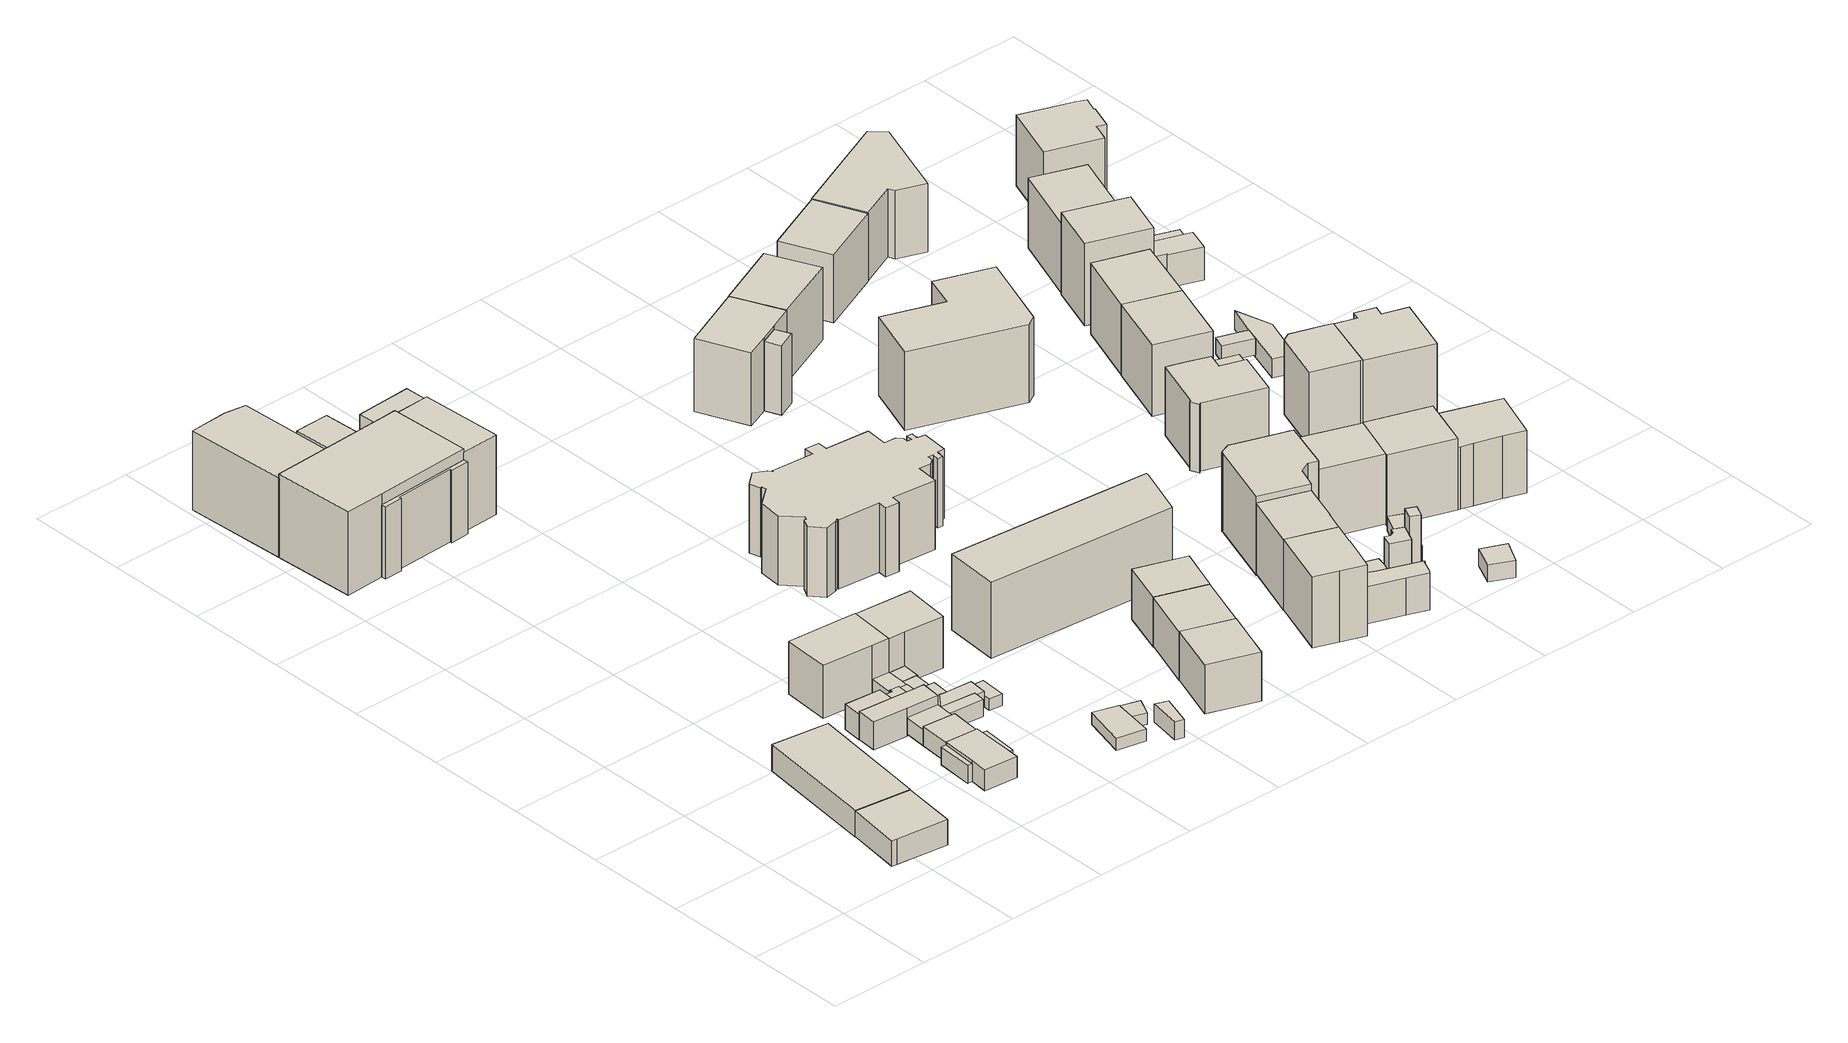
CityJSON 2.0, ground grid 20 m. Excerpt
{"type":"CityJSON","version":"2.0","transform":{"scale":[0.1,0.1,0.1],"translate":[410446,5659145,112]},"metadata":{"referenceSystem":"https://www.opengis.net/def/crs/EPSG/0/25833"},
"CityObjects":{
"building1":{"type":"Building","attributes":{"Dachtyp_tdc":"tdcPolyFlatRoof","Gemeindeschluessel":14612000,"Dachneigung":10.3,"QualitaetDacherkennung":85,"Geometrietyp2DReferenz":"3000","measuredHeight":6.07,"function":"31001_9998","roofType":"2100"},"geometry":[{"type":"Solid","lod":"1","boundaries":[[[[0,1,2,3,4]],[[5,6,7,8,9]],[[4,6,5,0]],[[3,7,6,4]],[[2,8,7,3]],[[1,9,8,2]],[[0,5,9,1]]]]}]},
"building2":{"type":"Building","attributes":{"Dachtyp_tdc":"tdcPolyFlatRoof","Gemeindeschluessel":14612000,"Dachneigung":11.25,"QualitaetDacherkennung":90,"Geometrietyp2DReferenz":"3000","measuredHeight":6.41,"function":"31001_9998","roofType":"2100"},"geometry":[{"type":"Solid","lod":"1","boundaries":[[[[10,11,12,13]],[[14,15,16,17]],[[13,15,14,10]],[[12,16,15,13]],[[11,17,16,12]],[[10,14,17,11]]]]}]},
"building3":{"type":"Building","attributes":{"Gemeindeschluessel":14612000,"Geometrietyp2DReferenz":"3000","function":"31001_9998","roofType":"9999"},"children":["building3-1","building3-2","building3-3"]},
"building3-1":{"type":"BuildingPart","attributes":{"Dachtyp_tdc":"tdcGableRoof","Dachneigung":10.4,"QualitaetDacherkennung":33,"Geometrietyp2DReferenz":"3000","measuredHeight":4.52,"roofType":"3100"},"parents":["building3"],"geometry":[{"type":"MultiSurface","lod":"1","boundaries":[[[18,19,20,21,22,23,24,23]],[[25,26,27,26,28,29,30,31]],[[25,18,23,26]],[[23,26,27,24]],[[22,28,26,23]],[[21,29,28,22]],[[20,30,29,21]],[[19,31,30,20]],[[18,25,31,19]]]}]},
"building3-2":{"type":"BuildingPart","attributes":{"Dachtyp_tdc":"tdcPolyFlatRoof","Dachneigung":10.91,"QualitaetDacherkennung":91,"Geometrietyp2DReferenz":"3000","measuredHeight":4.85,"roofType":"2100"},"parents":["building3"],"geometry":[{"type":"Solid","lod":"1","boundaries":[[[[32,33,34,35,36,37]],[[31,38,39,40,41,27]],[[37,38,31,32]],[[36,39,38,37]],[[35,40,39,36]],[[34,41,40,35]],[[33,27,41,34]],[[32,31,27,33]]]]}]},
"building3-3":{"type":"BuildingPart","attributes":{"Dachtyp_tdc":"tdcPolyFlatRoof","Dachneigung":11.11,"QualitaetDacherkennung":73,"Geometrietyp2DReferenz":"3000","measuredHeight":3.65,"roofType":"2100"},"parents":["building3"],"geometry":[{"type":"Solid","lod":"1","boundaries":[[[[42,43,44,45]],[[46,47,27,41]],[[45,47,46,42]],[[44,27,47,45]],[[43,41,27,44]],[[42,46,41,43]]]]}]},
"building4":{"type":"Building","attributes":{"Dachtyp_tdc":"tdcPolyFlatRoof","Gemeindeschluessel":14612000,"Dachneigung":27.56,"QualitaetDacherkennung":80,"Geometrietyp2DReferenz":"3000","measuredHeight":6.09,"function":"31001_9998","roofType":"2100"},"geometry":[{"type":"Solid","lod":"1","boundaries":[[[[48,49,50,51]],[[52,53,54,55]],[[51,53,52,48]],[[50,54,53,51]],[[49,55,54,50]],[[48,52,55,49]]]]}]},
"building5":{"type":"Building","attributes":{"Dachtyp_tdc":"tdcPolyFlatRoof","Gemeindeschluessel":14612000,"Dachneigung":14.97,"QualitaetDacherkennung":76,"Geometrietyp2DReferenz":"3000","measuredHeight":6.11,"function":"31001_9998","roofType":"2100"},"geometry":[{"type":"Solid","lod":"1","boundaries":[[[[56,57,58,59,60,61,62]],[[63,64,65,66,67,68,69]],[[62,64,63,56]],[[61,65,64,62]],[[60,66,65,61]],[[59,67,66,60]],[[58,68,67,59]],[[57,69,68,58]],[[56,63,69,57]]]]}]},
"building6":{"type":"Building","attributes":{"Dachtyp_tdc":"tdcPolyFlatRoof","Gemeindeschluessel":14612000,"Dachneigung":13.49,"QualitaetDacherkennung":89,"Geometrietyp2DReferenz":"3000","measuredHeight":3.03,"function":"31001_9998","roofType":"2100"},"geometry":[{"type":"Solid","lod":"1","boundaries":[[[[70,71,72,73]],[[74,75,76,77]],[[73,75,74,70]],[[72,76,75,73]],[[71,77,76,72]],[[70,74,77,71]]]]}]},
"building7":{"type":"Building","attributes":{"Dachtyp_tdc":"tdcPolyFlatRoof","Gemeindeschluessel":14612000,"Dachneigung":7.5,"QualitaetDacherkennung":78,"Geometrietyp2DReferenz":"3000","measuredHeight":3.76,"function":"31001_9998","roofType":"2100"},"geometry":[{"type":"Solid","lod":"1","boundaries":[[[[78,79,80,81,82,83]],[[30,28,84,85,86,87]],[[83,28,30,78]],[[82,84,28,83]],[[81,85,84,82]],[[80,86,85,81]],[[79,87,86,80]],[[78,30,87,79]]]]}]},
"building8":{"type":"Building","attributes":{"Dachtyp_tdc":"tdcPolyFlatRoof","Gemeindeschluessel":14612000,"Dachneigung":31.78,"QualitaetDacherkennung":52,"Geometrietyp2DReferenz":"3000","measuredHeight":4.9,"function":"31001_9998","roofType":"2100"},"geometry":[{"type":"Solid","lod":"1","boundaries":[[[[88,89,90,91,92,93,94]],[[95,96,97,98,99,100,101]],[[94,96,95,88]],[[93,97,96,94]],[[92,98,97,93]],[[91,99,98,92]],[[90,100,99,91]],[[89,101,100,90]],[[88,95,101,89]]]]}]},
"building9":{"type":"Building","attributes":{"Dachtyp_tdc":"tdcFreeFormRoof","Gemeindeschluessel":14612000,"Dachneigung":29.33,"QualitaetDacherkennung":76,"Geometrietyp2DReferenz":"3000","measuredHeight":11.94,"function":"31001_9998","roofType":"5000"},"geometry":[{"type":"Solid","lod":"1","boundaries":[[[[102,103,104,105,106]],[[107,108,109,110,111]],[[106,108,107,102]],[[105,109,108,106]],[[104,110,109,105]],[[103,111,110,104]],[[102,107,111,103]]]]}]},
"building10":{"type":"Building","attributes":{"Dachtyp_tdc":"tdcPolyFlatRoof","Gemeindeschluessel":14612000,"Dachneigung":7.87,"QualitaetDacherkennung":78,"Geometrietyp2DReferenz":"3000","measuredHeight":3.26,"function":"31001_9998","roofType":"2100"},"geometry":[{"type":"Solid","lod":"1","boundaries":[[[[112,113,114,115,116]],[[101,100,117,118,119]],[[116,100,101,112]],[[115,117,100,116]],[[114,118,117,115]],[[113,119,118,114]],[[112,101,119,113]]]]}]},
"building11":{"type":"Building","attributes":{"Dachtyp_tdc":"tdcPolyFlatRoof","Gemeindeschluessel":14612000,"Dachneigung":10.86,"QualitaetDacherkennung":47,"Geometrietyp2DReferenz":"3000","measuredHeight":3.65,"function":"31001_9998","roofType":"2100"},"geometry":[{"type":"Solid","lod":"1","boundaries":[[[[79,120,121,80]],[[122,123,124,125]],[[80,123,122,79]],[[121,124,123,80]],[[120,125,124,121]],[[79,122,125,120]]]]}]},
"building12":{"type":"Building","attributes":{"Dachtyp_tdc":"tdcPolyFlatRoof","Gemeindeschluessel":14612000,"Dachneigung":0,"QualitaetDacherkennung":71,"Geometrietyp2DReferenz":"3000","measuredHeight":2.91,"function":"31001_9998","roofType":"1000"},"geometry":[{"type":"Solid","lod":"1","boundaries":[[[[126,127,128,129,130,131]],[[100,99,132,133,134,117]],[[131,99,100,126]],[[130,132,99,131]],[[129,133,132,130]],[[128,134,133,129]],[[127,117,134,128]],[[126,100,117,127]]]]}]},
"building13":{"type":"Building","attributes":{"Dachtyp_tdc":"tdcPolyFlatRoof","Gemeindeschluessel":14612000,"Dachneigung":4.99,"QualitaetDacherkennung":59,"Geometrietyp2DReferenz":"3000","measuredHeight":3.31,"function":"31001_9998","roofType":"2100"},"geometry":[{"type":"Solid","lod":"1","boundaries":[[[[135,136,137,138,114,113,139,140]],[[141,142,143,119,118,144,145,146]],[[140,142,141,135]],[[139,143,142,140]],[[113,119,143,139]],[[114,118,119,113]],[[138,144,118,114]],[[137,145,144,138]],[[136,146,145,137]],[[135,141,146,136]]]]}]},
"building14":{"type":"Building","attributes":{"name":"26. Grundschule Am Markusplatz Dresden","Gemeindeschluessel":14612000,"Geometrietyp2DReferenz":"3000","function":"31001_3021","roofType":"9999"},"children":["building14-1","building14-2","building14-3","building14-4","building14-5","building14-6"]},
"building14-1":{"type":"BuildingPart","attributes":{"Dachtyp_tdc":"tdcGableRoof","Dachneigung":10.01,"QualitaetDacherkennung":84,"Geometrietyp2DReferenz":"3000","measuredHeight":5.5,"roofType":"3100"},"parents":["building14"],"geometry":[{"type":"Solid","lod":"1","boundaries":[[[[147,148,149,150]],[[151,152,153,154]],[[150,152,151,147]],[[149,153,152,150]],[[148,154,153,149]],[[147,151,154,148]]]]}]},
"building14-2":{"type":"BuildingPart","attributes":{"Dachtyp_tdc":"tdcPolyFlatRoof","Dachneigung":0,"QualitaetDacherkennung":14,"Geometrietyp2DReferenz":"3000","measuredHeight":14.53,"roofType":"1000"},"parents":["building14"],"geometry":[{"type":"Solid","lod":"1","boundaries":[[[[155,156,157,158,159,160,161,162]],[[163,164,165,166,167,168,169,170]],[[162,164,163,155]],[[161,165,164,162]],[[160,166,165,161]],[[159,167,166,160]],[[158,168,167,159]],[[157,169,168,158]],[[156,170,169,157]],[[155,163,170,156]]]]}]},
"building14-3":{"type":"BuildingPart","attributes":{"Dachtyp_tdc":"tdcHipAndGableRoof","Dachneigung":27.88,"QualitaetDacherkennung":64,"Geometrietyp2DReferenz":"3000","measuredHeight":17.52,"roofType":"5000"},"parents":["building14"],"geometry":[{"type":"Solid","lod":"1","boundaries":[[[[171,172,173,174]],[[175,176,164,177]],[[174,176,175,171]],[[173,164,176,174]],[[172,177,164,173]],[[171,175,177,172]]]]}]},
"building14-4":{"type":"BuildingPart","attributes":{"Dachtyp_tdc":"tdcFreeFormRoof","Dachneigung":28.02,"QualitaetDacherkennung":89,"Geometrietyp2DReferenz":"3000","measuredHeight":17.51,"roofType":"5000"},"parents":["building14"],"geometry":[{"type":"Solid","lod":"1","boundaries":[[[[178,179,180,181,182]],[[183,184,185,186,187]],[[182,184,183,178]],[[181,185,184,182]],[[180,186,185,181]],[[179,187,186,180]],[[178,183,187,179]]]]}]},
"building14-5":{"type":"BuildingPart","attributes":{"Dachtyp_tdc":"tdcHipAndGableRoof","Dachneigung":28.17,"QualitaetDacherkennung":78,"Geometrietyp2DReferenz":"3000","measuredHeight":18.82,"roofType":"5000"},"parents":["building14"],"geometry":[{"type":"Solid","lod":"1","boundaries":[[[[188,189,190,191,192,193,194]],[[163,195,183,187,196,177,164]],[[194,195,163,188]],[[193,183,195,194]],[[192,187,183,193]],[[191,196,187,192]],[[190,177,196,191]],[[189,164,177,190]],[[188,163,164,189]]]]}]},
"building14-6":{"type":"BuildingPart","attributes":{"Dachtyp_tdc":"tdcHipRoof","Dachneigung":27.96,"QualitaetDacherkennung":50,"Geometrietyp2DReferenz":"3000","measuredHeight":16.14,"roofType":"3200"},"parents":["building14"],"geometry":[{"type":"Solid","lod":"1","boundaries":[[[[197,198,199,200,201]],[[196,153,152,202,175]],[[201,153,196,197]],[[200,152,153,201]],[[199,202,152,200]],[[198,175,202,199]],[[197,196,175,198]]]]}]},
"building15":{"type":"Building","attributes":{"Dachtyp_tdc":"tdcPolyFlatRoof","Gemeindeschluessel":14612000,"Dachneigung":6.94,"QualitaetDacherkennung":75,"Geometrietyp2DReferenz":"3000","measuredHeight":3.27,"function":"31001_9998","roofType":"2100"},"geometry":[{"type":"Solid","lod":"1","boundaries":[[[[140,203,204,205,136,135]],[[142,141,146,206,207,208]],[[135,141,142,140]],[[136,146,141,135]],[[205,206,146,136]],[[204,207,206,205]],[[203,208,207,204]],[[140,142,208,203]]]]}]},
"building16":{"type":"Building","attributes":{"Dachtyp_tdc":"tdcPolyFlatRoof","Gemeindeschluessel":14612000,"Dachneigung":4.68,"QualitaetDacherkennung":90,"Geometrietyp2DReferenz":"3000","measuredHeight":2.89,"function":"31001_9998","roofType":"2100"},"geometry":[{"type":"Solid","lod":"1","boundaries":[[[[209,210,211,212,213]],[[118,117,134,214,144]],[[213,117,118,209]],[[212,134,117,213]],[[211,214,134,212]],[[210,144,214,211]],[[209,118,144,210]]]]}]},
"building17":{"type":"Building","attributes":{"Dachtyp_tdc":"tdcPolyFlatRoof","Gemeindeschluessel":14612000,"Dachneigung":6.84,"QualitaetDacherkennung":67,"Geometrietyp2DReferenz":"3000","measuredHeight":2.92,"function":"31001_9998","roofType":"2100"},"geometry":[{"type":"Solid","lod":"1","boundaries":[[[[212,211,215,216,217]],[[218,219,220,221,222]],[[217,219,218,212]],[[216,220,219,217]],[[215,221,220,216]],[[211,222,221,215]],[[212,218,222,211]]]]}]},
"building18":{"type":"Building","attributes":{"Dachtyp_tdc":"tdcPolyFlatRoof","Gemeindeschluessel":14612000,"Dachneigung":6.42,"QualitaetDacherkennung":69,"Geometrietyp2DReferenz":"3000","measuredHeight":2.51,"function":"31001_9998","roofType":"2100"},"geometry":[{"type":"Solid","lod":"1","boundaries":[[[[223,224,225,226,227]],[[228,207,206,229,230]],[[227,207,228,223]],[[226,206,207,227]],[[225,229,206,226]],[[224,230,229,225]],[[223,228,230,224]]]]}]},
"building19":{"type":"Building","attributes":{"Dachtyp_tdc":"tdcFreeFormRoof","Gemeindeschluessel":14612000,"Dachneigung":30.3,"QualitaetDacherkennung":79,"Geometrietyp2DReferenz":"3000","measuredHeight":11.8,"function":"31001_9998","roofType":"5000"},"geometry":[{"type":"Solid","lod":"1","boundaries":[[[[231,232,233,234,235]],[[236,237,238,239,240]],[[235,237,236,231]],[[234,238,237,235]],[[233,239,238,234]],[[232,240,239,233]],[[231,236,240,232]]]]}]},
"building20":{"type":"Building","attributes":{"Gemeindeschluessel":14612000,"Geometrietyp2DReferenz":"3000","function":"31001_9998","roofType":"9999"},"children":["building20-1","building20-2"]},
"building20-1":{"type":"BuildingPart","attributes":{"Dachtyp_tdc":"tdcPolyFlatRoof","Dachneigung":0,"QualitaetDacherkennung":74,"Geometrietyp2DReferenz":"3000","measuredHeight":2.46,"roofType":"1000"},"parents":["building20"],"geometry":[{"type":"Solid","lod":"1","boundaries":[[[[241,242,243,244,245]],[[246,247,248,249,250]],[[245,247,246,241]],[[244,248,247,245]],[[243,249,248,244]],[[242,250,249,243]],[[241,246,250,242]]]]}]},
"building20-2":{"type":"BuildingPart","attributes":{"Dachtyp_tdc":"tdcPolyFlatRoof","Dachneigung":0,"QualitaetDacherkennung":52,"Geometrietyp2DReferenz":"3000","measuredHeight":2.31,"roofType":"1000"},"parents":["building20"],"geometry":[{"type":"Solid","lod":"1","boundaries":[[[[251,252,253,254]],[[255,256,250,249]],[[254,256,255,251]],[[253,250,256,254]],[[252,249,250,253]],[[251,255,249,252]]]]}]},
"building21":{"type":"Building","attributes":{"Dachtyp_tdc":"tdcPolyFlatRoof","Gemeindeschluessel":14612000,"Dachneigung":4.7,"QualitaetDacherkennung":46,"Geometrietyp2DReferenz":"3000","measuredHeight":3.74,"function":"31001_9998","roofType":"2100"},"geometry":[{"type":"Solid","lod":"1","boundaries":[[[[257,258,259,260]],[[261,262,263,264]],[[260,262,261,257]],[[259,263,262,260]],[[258,264,263,259]],[[257,261,264,258]]]]}]},
"building22":{"type":"Building","attributes":{"Dachtyp_tdc":"tdcFreeFormRoof","Gemeindeschluessel":14612000,"Dachneigung":26.61,"QualitaetDacherkennung":79,"Geometrietyp2DReferenz":"3000","measuredHeight":11.11,"function":"31001_9998","roofType":"5000"},"geometry":[{"type":"Solid","lod":"1","boundaries":[[[[265,266,267,268,269]],[[270,271,272,273,274]],[[269,271,270,265]],[[268,272,271,269]],[[267,273,272,268]],[[266,274,273,267]],[[265,270,274,266]]]]}]},
"building23":{"type":"Building","attributes":{"name":"St. Markus","Dachtyp_tdc":"tdcFreeFormRoof","Gemeindeschluessel":14612000,"Dachneigung":28.84,"QualitaetDacherkennung":25,"Geometrietyp2DReferenz":"3000","measuredHeight":17.05,"function":"31001_3041","roofType":"5000"},"geometry":[{"type":"Solid","lod":"1","boundaries":[[[[275,276,277,278,279,280,281,282,283,284,285,286,287,288,289,290,291,292,293,294,295,296,297,298,299,300,301,302,303,304,305,306,307,308,309,310,311,312,313,314,315,316,317,318,319,320,321,322,323,324]],[[325,326,327,328,329,330,331,332,333,334,335,336,337,338,339,340,341,342,343,344,345,346,347,348,349,350,351,352,353,354,355,356,357,358,359,360,361,362,363,364,365,366,367,368,369,370,371,372,373,374]],[[324,326,325,275]],[[323,327,326,324]],[[322,328,327,323]],[[321,329,328,322]],[[320,330,329,321]],[[319,331,330,320]],[[318,332,331,319]],[[317,333,332,318]],[[316,334,333,317]],[[315,335,334,316]],[[314,336,335,315]],[[313,337,336,314]],[[312,338,337,313]],[[311,339,338,312]],[[310,340,339,311]],[[309,341,340,310]],[[308,342,341,309]],[[307,343,342,308]],[[306,344,343,307]],[[305,345,344,306]],[[304,346,345,305]],[[303,347,346,304]],[[302,348,347,303]],[[301,349,348,302]],[[300,350,349,301]],[[299,351,350,300]],[[298,352,351,299]],[[297,353,352,298]],[[296,354,353,297]],[[295,355,354,296]],[[294,356,355,295]],[[293,357,356,294]],[[292,358,357,293]],[[291,359,358,292]],[[290,360,359,291]],[[289,361,360,290]],[[288,362,361,289]],[[287,363,362,288]],[[286,364,363,287]],[[285,365,364,286]],[[284,366,365,285]],[[283,367,366,284]],[[282,368,367,283]],[[281,369,368,282]],[[280,370,369,281]],[[279,371,370,280]],[[278,372,371,279]],[[277,373,372,278]],[[276,374,373,277]],[[275,325,374,276]]]]}]},
"building24":{"type":"Building","attributes":{"Dachtyp_tdc":"tdcGableRoof","Gemeindeschluessel":14612000,"Dachneigung":28.16,"QualitaetDacherkennung":79,"Geometrietyp2DReferenz":"3000","measuredHeight":11.23,"function":"31001_9998","roofType":"3100"},"geometry":[{"type":"Solid","lod":"1","boundaries":[[[[375,376,377,378]],[[379,380,381,382]],[[378,380,379,375]],[[377,381,380,378]],[[376,382,381,377]],[[375,379,382,376]]]]}]},
"building25":{"type":"Building","attributes":{"Dachtyp_tdc":"tdcPolyFlatRoof","Gemeindeschluessel":14612000,"Dachneigung":5.6,"QualitaetDacherkennung":61,"Geometrietyp2DReferenz":"3000","measuredHeight":15.73,"function":"31001_9998","roofType":"2100"},"geometry":[{"type":"Solid","lod":"1","boundaries":[[[[383,384,385,386,387,388,389]],[[390,391,392,393,394,395,396]],[[389,391,390,383]],[[388,392,391,389]],[[387,393,392,388]],[[386,394,393,387]],[[385,395,394,386]],[[384,396,395,385]],[[383,390,396,384]]]]}]},
"building26":{"type":"Building","attributes":{"Dachtyp_tdc":"tdcGableRoof","Gemeindeschluessel":14612000,"Dachneigung":22.9,"QualitaetDacherkennung":70,"Geometrietyp2DReferenz":"3000","measuredHeight":11.31,"function":"31001_9998","roofType":"3100"},"geometry":[{"type":"Solid","lod":"1","boundaries":[[[[397,398,399,400]],[[401,402,403,404]],[[400,402,401,397]],[[399,403,402,400]],[[398,404,403,399]],[[397,401,404,398]]]]}]},
"building27":{"type":"Building","attributes":{"Gemeindeschluessel":14612000,"Geometrietyp2DReferenz":"3000","function":"31001_9998","roofType":"9999"},"children":["building27-1","building27-2"]},
"building27-1":{"type":"BuildingPart","attributes":{"Dachtyp_tdc":"tdcPolyFlatRoof","Dachneigung":3.54,"QualitaetDacherkennung":59,"Geometrietyp2DReferenz":"3000","measuredHeight":7.57,"roofType":"2100"},"parents":["building27"],"geometry":[{"type":"Solid","lod":"1","boundaries":[[[[405,406,407,408,409,410,411,412,413,414,415,416,417]],[[418,419,420,421,422,423,424,425,426,427,428,429,430]],[[417,419,418,405]],[[416,420,419,417]],[[415,421,420,416]],[[414,422,421,415]],[[413,423,422,414]],[[412,424,423,413]],[[411,425,424,412]],[[410,426,425,411]],[[409,427,426,410]],[[408,428,427,409]],[[407,429,428,408]],[[406,430,429,407]],[[405,418,430,406]]]]}]},
"building27-2":{"type":"BuildingPart","attributes":{"Dachtyp_tdc":"tdcGableRoof","Dachneigung":30.33,"QualitaetDacherkennung":74,"Geometrietyp2DReferenz":"3000","measuredHeight":15.72,"roofType":"3100"},"parents":["building27"],"geometry":[{"type":"Solid","lod":"1","boundaries":[[[[431,432,433,434,435,436,437,438,439]],[[418,430,440,441,442,443,444,445,446]],[[439,430,418,431]],[[438,440,430,439]],[[437,441,440,438]],[[436,442,441,437]],[[435,443,442,436]],[[434,444,443,435]],[[433,445,444,434]],[[432,446,445,433]],[[431,418,446,432]]]]}]},
"building28":{"type":"Building","attributes":{"Dachtyp_tdc":"tdcFreeFormRoof","Gemeindeschluessel":14612000,"Dachneigung":30.88,"QualitaetDacherkennung":69,"Geometrietyp2DReferenz":"3000","measuredHeight":15.7,"function":"31001_9998","roofType":"5000"},"geometry":[{"type":"Solid","lod":"1","boundaries":[[[[447,448,449,450,451,452]],[[453,454,455,456,457,458]],[[452,454,453,447]],[[451,455,454,452]],[[450,456,455,451]],[[449,457,456,450]],[[448,458,457,449]],[[447,453,458,448]]]]}]},
"building29":{"type":"Building","attributes":{"Gemeindeschluessel":14612000,"Geometrietyp2DReferenz":"3000","function":"31001_9998","roofType":"9999"},"children":["building29-1","building29-2"]},
"building29-1":{"type":"BuildingPart","attributes":{"Dachtyp_tdc":"tdcFreeFormRoof","Dachneigung":31.99,"QualitaetDacherkennung":10,"Geometrietyp2DReferenz":"3000","measuredHeight":14.42,"roofType":"5000"},"parents":["building29"],"geometry":[{"type":"Solid","lod":"1","boundaries":[[[[459,460,461,462]],[[463,464,465,466]],[[462,464,463,459]],[[461,465,464,462]],[[460,466,465,461]],[[459,463,466,460]]]]}]},
"building29-2":{"type":"BuildingPart","attributes":{"Dachtyp_tdc":"tdcHipAndGableRoof","Dachneigung":36.25,"QualitaetDacherkennung":60,"Geometrietyp2DReferenz":"3000","measuredHeight":16.57,"roofType":"5000"},"parents":["building29"],"geometry":[{"type":"Solid","lod":"1","boundaries":[[[[467,468,469,470,471,472,473]],[[474,463,466,475,476,477,478]],[[473,463,474,467]],[[472,466,463,473]],[[471,475,466,472]],[[470,476,475,471]],[[469,477,476,470]],[[468,478,477,469]],[[467,474,478,468]]]]}]},
"building30":{"type":"Building","attributes":{"Gemeindeschluessel":14612000,"Dachneigung":45.94,"Dachorientierung":18.55,"MittlereTraufHoehe":114.25,"QualitaetDacherkennung":15,"ObjektHoehe":3.55,"BodenHoehe":112.88,"Geometrietyp2DReferenz":"3000","AbsoluteHoehe":116.43,"Dachflaeche":39.95,"measuredHeight":3.55,"function":"31001_9998","roofType":"3100","storeysAboveGround":1},"geometry":[{"type":"Solid","lod":"1","boundaries":[[[[479,480,481,482,483,484,485]],[[486,487,488,489,490,491,492]],[[485,487,486,479]],[[484,488,487,485]],[[483,489,488,484]],[[482,490,489,483]],[[481,491,490,482]],[[480,492,491,481]],[[479,486,492,480]]]]}]},
"building31":{"type":"Building","attributes":{"Dachtyp_tdc":"tdcFreeFormRoof","Gemeindeschluessel":14612000,"Dachneigung":23.38,"QualitaetDacherkennung":27,"Geometrietyp2DReferenz":"3000","measuredHeight":17.18,"function":"31001_9998","roofType":"5000"},"geometry":[{"type":"Solid","lod":"1","boundaries":[[[[493,494,495,496,497,498,499,500,501,502,503,504]],[[505,506,507,508,509,510,511,512,513,514,515,516]],[[504,506,505,493]],[[503,507,506,504]],[[502,508,507,503]],[[501,509,508,502]],[[500,510,509,501]],[[499,511,510,500]],[[498,512,511,499]],[[497,513,512,498]],[[496,514,513,497]],[[495,515,514,496]],[[494,516,515,495]],[[493,505,516,494]]]]}]},
"building32":{"type":"Building","attributes":{"Gemeindeschluessel":14612000,"Dachneigung":90,"Dachorientierung":0,"MittlereTraufHoehe":120.39,"QualitaetDacherkennung":78,"ObjektHoehe":7.41,"BodenHoehe":112.99,"Geometrietyp2DReferenz":"3000","AbsoluteHoehe":120.39,"Dachflaeche":13.96,"measuredHeight":7.41,"function":"31001_9998","roofType":"1000","storeysAboveGround":2},"geometry":[{"type":"Solid","lod":"1","boundaries":[[[[517,518,519,520,521,522,523,524]],[[525,526,527,528,529,530,531,532]],[[524,526,525,517]],[[523,527,526,524]],[[522,528,527,523]],[[521,529,528,522]],[[520,530,529,521]],[[519,531,530,520]],[[518,532,531,519]],[[517,525,532,518]]]]}]},
"building33":{"type":"Building","attributes":{"Dachtyp_tdc":"tdcHipAndGableRoof","Gemeindeschluessel":14612000,"Dachneigung":35.13,"QualitaetDacherkennung":71,"Geometrietyp2DReferenz":"3000","measuredHeight":16.48,"function":"31001_9998","roofType":"5000"},"geometry":[{"type":"Solid","lod":"1","boundaries":[[[[533,534,535,536]],[[537,538,539,540]],[[536,538,537,533]],[[535,539,538,536]],[[534,540,539,535]],[[533,537,540,534]]]]}]},
"building34":{"type":"Building","attributes":{"Gemeindeschluessel":14612000,"Dachneigung":90,"Dachorientierung":0,"MittlereTraufHoehe":124.08,"QualitaetDacherkennung":19,"ObjektHoehe":10.32,"BodenHoehe":113.76,"Geometrietyp2DReferenz":"3000","AbsoluteHoehe":124.08,"Dachflaeche":5.39,"measuredHeight":10.32,"function":"31001_9998","roofType":"1000","storeysAboveGround":3},"geometry":[{"type":"Solid","lod":"1","boundaries":[[[[541,542,543,544]],[[545,546,547,548]],[[544,546,545,541]],[[543,547,546,544]],[[542,548,547,543]],[[541,545,548,542]]]]}]},
"building35":{"type":"Building","attributes":{"Gemeindeschluessel":14612000,"Dachneigung":79.33,"Dachorientierung":0,"MittlereTraufHoehe":116.02,"QualitaetDacherkennung":100,"ObjektHoehe":3.18,"BodenHoehe":113.12,"Geometrietyp2DReferenz":"3000","AbsoluteHoehe":116.3,"Dachflaeche":33.42,"measuredHeight":3.18,"function":"31001_9998","roofType":"2100","storeysAboveGround":1},"geometry":[{"type":"Solid","lod":"1","boundaries":[[[[549,550,551,552,553,554]],[[555,556,557,558,559,560]],[[554,556,555,549]],[[553,557,556,554]],[[552,558,557,553]],[[551,559,558,552]],[[550,560,559,551]],[[549,555,560,550]]]]}]},
"building36":{"type":"Building","attributes":{"Dachtyp_tdc":"tdcFreeFormRoof","Gemeindeschluessel":14612000,"Dachneigung":36.48,"QualitaetDacherkennung":54,"Geometrietyp2DReferenz":"3000","measuredHeight":17.86,"function":"31001_9998","roofType":"5000"},"geometry":[{"type":"Solid","lod":"1","boundaries":[[[[561,562,563,564,565,566,567]],[[568,569,570,571,572,573,574]],[[567,569,568,561]],[[566,570,569,567]],[[565,571,570,566]],[[564,572,571,565]],[[563,573,572,564]],[[562,574,573,563]],[[561,568,574,562]]]]}]},
"building37":{"type":"Building","attributes":{"Dachtyp_tdc":"tdcPolyFlatRoof","Gemeindeschluessel":14612000,"Dachneigung":4.62,"QualitaetDacherkennung":70,"Geometrietyp2DReferenz":"3000","measuredHeight":3.54,"function":"31001_9998","roofType":"2100"},"geometry":[{"type":"Solid","lod":"1","boundaries":[[[[575,576,577,578]],[[579,580,581,582]],[[578,580,579,575]],[[577,581,580,578]],[[576,582,581,577]],[[575,579,582,576]]]]}]},
"building38":{"type":"Building","attributes":{"Dachtyp_tdc":"tdcGableRoof","Gemeindeschluessel":14612000,"Dachneigung":29.14,"QualitaetDacherkennung":71,"Geometrietyp2DReferenz":"3000","measuredHeight":15.66,"function":"31001_9998","roofType":"3100"},"geometry":[{"type":"Solid","lod":"1","boundaries":[[[[583,584,585,586]],[[510,587,588,511]],[[586,587,510,583]],[[585,588,587,586]],[[584,511,588,585]],[[583,510,511,584]]]]}]},
"building39":{"type":"Building","attributes":{"Dachtyp_tdc":"tdcFreeFormRoof","Gemeindeschluessel":14612000,"Dachneigung":28.6,"QualitaetDacherkennung":50,"Geometrietyp2DReferenz":"3000","measuredHeight":15.02,"function":"31001_9998","roofType":"5000"},"geometry":[{"type":"Solid","lod":"1","boundaries":[[[[589,590,591,592,593,594,595,596,597,598,599]],[[600,601,602,603,604,605,606,607,608,609,610]],[[599,601,600,589]],[[598,602,601,599]],[[597,603,602,598]],[[596,604,603,597]],[[595,605,604,596]],[[594,606,605,595]],[[593,607,606,594]],[[592,608,607,593]],[[591,609,608,592]],[[590,610,609,591]],[[589,600,610,590]]]]}]},
"building40":{"type":"Building","attributes":{"Dachtyp_tdc":"tdcGableRoof","Gemeindeschluessel":14612000,"Dachneigung":29.22,"QualitaetDacherkennung":64,"Geometrietyp2DReferenz":"3000","measuredHeight":15.85,"function":"31001_9998","roofType":"3100"},"geometry":[{"type":"Solid","lod":"1","boundaries":[[[[611,612,613,614,615,616,617]],[[618,619,620,621,622,623,624]],[[617,619,618,611]],[[616,620,619,617]],[[615,621,620,616]],[[614,622,621,615]],[[613,623,622,614]],[[612,624,623,613]],[[611,618,624,612]]]]}]},
"building41":{"type":"Building","attributes":{"Dachtyp_tdc":"tdcPolyFlatRoof","Gemeindeschluessel":14612000,"Dachneigung":0,"QualitaetDacherkennung":48,"Geometrietyp2DReferenz":"3000","measuredHeight":13.57,"function":"31001_9998","roofType":"1000"},"geometry":[{"type":"Solid","lod":"1","boundaries":[[[[625,626,627,628]],[[629,630,631,632]],[[628,630,629,625]],[[627,631,630,628]],[[626,632,631,627]],[[625,629,632,626]]]]}]},
"building42":{"type":"Building","attributes":{"Dachtyp_tdc":"tdcFreeFormRoof","Gemeindeschluessel":14612000,"Dachneigung":40.44,"QualitaetDacherkennung":16,"Geometrietyp2DReferenz":"3000","measuredHeight":3.77,"function":"31001_9998","roofType":"5000"},"geometry":[{"type":"Solid","lod":"1","boundaries":[[[[633,634,635,636]],[[637,638,639,640]],[[636,638,637,633]],[[635,639,638,636]],[[634,640,639,635]],[[633,637,640,634]]]]}]},
"building43":{"type":"Building","attributes":{"Dachtyp_tdc":"tdcGableRoof","Gemeindeschluessel":14612000,"Dachneigung":17.72,"QualitaetDacherkennung":43,"Geometrietyp2DReferenz":"3000","measuredHeight":13.11,"function":"31001_9998","roofType":"3100"},"geometry":[{"type":"Solid","lod":"1","boundaries":[[[[641,642,643,644]],[[600,645,602,601]],[[644,645,600,641]],[[643,602,645,644]],[[642,601,602,643]],[[641,600,601,642]]]]}]},
"building44":{"type":"Building","attributes":{"Dachtyp_tdc":"tdcPolyFlatRoof","Gemeindeschluessel":14612000,"Dachneigung":0,"QualitaetDacherkennung":39,"Geometrietyp2DReferenz":"3000","measuredHeight":2.86,"function":"31001_9998","roofType":"1000"},"geometry":[{"type":"Solid","lod":"1","boundaries":[[[[646,647,648,649,650]],[[600,651,652,653,645]],[[650,651,600,646]],[[649,652,651,650]],[[648,653,652,649]],[[647,645,653,648]],[[646,600,645,647]]]]}]},
"building45":{"type":"Building","attributes":{"Dachtyp_tdc":"tdcHipAndGableRoof","Gemeindeschluessel":14612000,"Dachneigung":27.29,"QualitaetDacherkennung":67,"Geometrietyp2DReferenz":"3000","measuredHeight":15.83,"function":"31001_9998","roofType":"5000"},"geometry":[{"type":"Solid","lod":"1","boundaries":[[[[654,655,656,657]],[[658,659,660,661]],[[657,659,658,654]],[[656,660,659,657]],[[655,661,660,656]],[[654,658,661,655]]]]}]},
"building46":{"type":"Building","attributes":{"Dachtyp_tdc":"tdcGableRoof","Gemeindeschluessel":14612000,"Dachneigung":27.02,"QualitaetDacherkennung":74,"Geometrietyp2DReferenz":"3000","measuredHeight":13.96,"function":"31001_9998","roofType":"3100"},"geometry":[{"type":"Solid","lod":"1","boundaries":[[[[662,663,664,665,666,667,668,669,670,671,672]],[[673,674,623,675,621,676,677,678,679,680,681]],[[672,674,673,662]],[[671,623,674,672]],[[670,675,623,671]],[[669,621,675,670]],[[668,676,621,669]],[[667,677,676,668]],[[666,678,677,667]],[[665,679,678,666]],[[664,680,679,665]],[[663,681,680,664]],[[662,673,681,663]]]]}]},
"building47":{"type":"Building","attributes":{"Dachtyp_tdc":"tdcFreeFormRoof","Gemeindeschluessel":14612000,"Dachneigung":21.3,"QualitaetDacherkennung":39,"Geometrietyp2DReferenz":"3000","measuredHeight":16.43,"function":"31001_9998","roofType":"5000"},"geometry":[{"type":"Solid","lod":"1","boundaries":[[[[682,683,684,685,686,687,688]],[[689,690,691,692,693,694,695]],[[688,690,689,682]],[[687,691,690,688]],[[686,692,691,687]],[[685,693,692,686]],[[684,694,693,685]],[[683,695,694,684]],[[682,689,695,683]]]]}]},
"building48":{"type":"Building","attributes":{"Dachtyp_tdc":"tdcHipAndGableRoof","Gemeindeschluessel":14612000,"Dachneigung":27.29,"QualitaetDacherkennung":69,"Geometrietyp2DReferenz":"3000","measuredHeight":15.67,"function":"31001_9998","roofType":"5000"},"geometry":[{"type":"Solid","lod":"1","boundaries":[[[[655,654,696,697]],[[698,699,700,701]],[[697,699,698,655]],[[696,700,699,697]],[[654,701,700,696]],[[655,698,701,654]]]]}]},
"building49":{"type":"Building","attributes":{"Dachtyp_tdc":"tdcPolyFlatRoof","Gemeindeschluessel":14612000,"Dachneigung":0,"QualitaetDacherkennung":43,"Geometrietyp2DReferenz":"3000","measuredHeight":13.7,"function":"31001_9998","roofType":"1000"},"geometry":[{"type":"Solid","lod":"1","boundaries":[[[[702,703,704,705,706,707,708]],[[709,710,711,712,713,714,715]],[[708,710,709,702]],[[707,711,710,708]],[[706,712,711,707]],[[705,713,712,706]],[[704,714,713,705]],[[703,715,714,704]],[[702,709,715,703]]]]}]},
"building50":{"type":"Building","attributes":{"Dachtyp_tdc":"tdcFreeFormRoof","Gemeindeschluessel":14612000,"Dachneigung":14.49,"QualitaetDacherkennung":12,"Geometrietyp2DReferenz":"3000","measuredHeight":3,"function":"31001_9998","roofType":"5000"},"geometry":[{"type":"Solid","lod":"1","boundaries":[[[[716,717,718,719]],[[692,720,721,693]],[[719,720,692,716]],[[718,721,720,719]],[[717,693,721,718]],[[716,692,693,717]]]]}]},
"building51":{"type":"Building","attributes":{"Dachtyp_tdc":"tdcPolyFlatRoof","Gemeindeschluessel":14612000,"Dachneigung":11.99,"QualitaetDacherkennung":65,"Geometrietyp2DReferenz":"3000","measuredHeight":3.56,"function":"31001_9998","roofType":"2100"},"geometry":[{"type":"Solid","lod":"1","boundaries":[[[[722,723,724,725]],[[726,727,728,729]],[[725,727,726,722]],[[724,728,727,725]],[[723,729,728,724]],[[722,726,729,723]]]]}]},
"building52":{"type":"Building","attributes":{"Dachtyp_tdc":"tdcFreeFormRoof","Gemeindeschluessel":14612000,"Dachneigung":25.27,"QualitaetDacherkennung":64,"Geometrietyp2DReferenz":"3000","measuredHeight":16.64,"function":"31001_9998","roofType":"5000"},"geometry":[{"type":"Solid","lod":"1","boundaries":[[[[730,731,732,733,734,735,736,737]],[[693,738,739,740,741,742,743,694]],[[737,738,693,730]],[[736,739,738,737]],[[735,740,739,736]],[[734,741,740,735]],[[733,742,741,734]],[[732,743,742,733]],[[731,694,743,732]],[[730,693,694,731]]]]}]},
"building53":{"type":"Building","attributes":{"Dachtyp_tdc":"tdcPolyFlatRoof","Gemeindeschluessel":14612000,"Dachneigung":20.11,"QualitaetDacherkennung":50,"Geometrietyp2DReferenz":"3000","measuredHeight":4.62,"function":"31001_9998","roofType":"2100"},"geometry":[{"type":"Solid","lod":"1","boundaries":[[[[744,745,746,747,724,723]],[[748,749,750,751,752,753]],[[723,749,748,744]],[[724,750,749,723]],[[747,751,750,724]],[[746,752,751,747]],[[745,753,752,746]],[[744,748,753,745]]]]}]},
"building54":{"type":"Building","attributes":{"Gemeindeschluessel":14612000,"Geometrietyp2DReferenz":"3000","function":"31001_9998","roofType":"9999"},"children":["building54-1","building54-2"]},
"building54-1":{"type":"BuildingPart","attributes":{"Dachtyp_tdc":"tdcGableRoof","Dachneigung":63.28,"QualitaetDacherkennung":5,"Geometrietyp2DReferenz":"3000","measuredHeight":9.15,"roofType":"3100"},"parents":["building54"],"geometry":[{"type":"Solid","lod":"1","boundaries":[[[[754,755,756,757,758,759,760,761,762]],[[763,764,765,766,767,768,769,770,771]],[[762,764,763,754]],[[761,765,764,762]],[[760,766,765,761]],[[759,767,766,760]],[[758,768,767,759]],[[757,769,768,758]],[[756,770,769,757]],[[755,771,770,756]],[[754,763,771,755]]]]}]},
"building54-2":{"type":"BuildingPart","attributes":{"Dachtyp_tdc":"tdcGableRoof","Dachneigung":31.89,"QualitaetDacherkennung":65,"Geometrietyp2DReferenz":"3000","measuredHeight":18.46,"roofType":"3100"},"parents":["building54"],"geometry":[{"type":"Solid","lod":"1","boundaries":[[[[772,773,774,775,776,777]],[[778,779,770,768,780,781]],[[777,779,778,772]],[[776,770,779,777]],[[775,768,770,776]],[[774,780,768,775]],[[773,781,780,774]],[[772,778,781,773]]]]}]},
"building55":{"type":"Building","attributes":{"Dachtyp_tdc":"tdcFreeFormRoof","Gemeindeschluessel":14612000,"Dachneigung":36.98,"QualitaetDacherkennung":71,"Geometrietyp2DReferenz":"3000","measuredHeight":16.19,"function":"31001_9998","roofType":"5000"},"geometry":[{"type":"Solid","lod":"1","boundaries":[[[[782,783,784,785,786]],[[787,788,789,790,791]],[[786,788,787,782]],[[785,789,788,786]],[[784,790,789,785]],[[783,791,790,784]],[[782,787,791,783]]]]}]},
"building56":{"type":"Building","attributes":{"Dachtyp_tdc":"tdcPolyFlatRoof","Gemeindeschluessel":14612000,"Dachneigung":5.67,"QualitaetDacherkennung":58,"Geometrietyp2DReferenz":"3000","measuredHeight":4.42,"function":"31001_9998","roofType":"2100"},"geometry":[{"type":"Solid","lod":"1","boundaries":[[[[792,793,794,795]],[[796,797,798,799]],[[795,797,796,792]],[[794,798,797,795]],[[793,799,798,794]],[[792,796,799,793]]]]}]},
"building57":{"type":"Building","attributes":{"Dachtyp_tdc":"tdcFreeFormRoof","Gemeindeschluessel":14612000,"Dachneigung":20.68,"QualitaetDacherkennung":64,"Geometrietyp2DReferenz":"3000","measuredHeight":15.7,"function":"31001_9998","roofType":"5000"},"geometry":[{"type":"Solid","lod":"1","boundaries":[[[[800,801,802,803,804,805,806,807,808]],[[809,810,811,812,813,814,815,816,817]],[[808,810,809,800]],[[807,811,810,808]],[[806,812,811,807]],[[805,813,812,806]],[[804,814,813,805]],[[803,815,814,804]],[[802,816,815,803]],[[801,817,816,802]],[[800,809,817,801]]]]}]}
},
"vertices":[
[152,48,62],[163,47,62],[265,34,62],[279,143,62],[167,157,62],[152,48,11],[167,157,11],[279,143,11],[265,34,11],[163,47,11],
[198,400,63],[167,157,63],[279,143,63],[311,385,63],[198,400,10],[311,385,10],[279,143,10],[167,157,10],
[468,209,59],[487,207,59],[493,270,59],[473,272,59],[428,276,59],[423,212,59],[422,212,59],[468,209,20],[423,212,20],[422,212,20],[428,276,20],[473,272,20],[493,270,20],[487,207,20],
[487,207,62],[422,212,62],[416,140,62],[413,105,62],[480,99,62],[483,135,62],[483,135,20],[480,99,20],[413,105,20],[416,140,20],
[406,141,56],[416,140,56],[422,212,56],[412,213,56],[406,141,20],[412,213,20],
[442,401,65],[370,407,65],[366,368,65],[439,362,65],[442,401,14],[439,362,14],[366,368,14],[370,407,14],
[432,322,71],[497,317,71],[501,357,71],[483,358,71],[439,362,71],[366,368,71],[363,328,71],[432,322,15],[363,328,15],[366,368,15],[439,362,15],[483,358,15],[501,357,15],[497,317,15],
[501,133,50],[507,205,50],[487,207,50],[483,135,50],[501,133,22],[483,135,22],[487,207,22],[507,205,22],
[493,270,53],[494,283,53],[496,308,53],[497,317,53],[432,322,53],[428,276,53],[432,322,20],[497,317,20],[496,308,20],[494,283,20],
[439,362,51],[483,358,51],[487,404,51],[470,405,51],[468,405,51],[468,399,51],[442,401,51],[439,362,17],[442,401,17],[468,399,17],[468,405,17],[470,405,17],[487,404,17],[483,358,17],
[509,453,113],[519,548,113],[379,559,113],[372,465,113],[474,456,113],[509,453,7],[474,456,7],[372,465,7],[379,559,7],[519,548,7],
[483,358,48],[501,357,48],[503,379,48],[505,402,48],[487,404,48],[505,402,17],[503,379,17],[501,357,17],
[564,277,53],[566,301,53],[494,283,19],[496,308,19],[566,301,19],[564,277,19],
[487,404,46],[505,402,46],[507,418,46],[509,453,46],[474,456,46],[470,405,46],[474,456,17],[509,453,17],[507,418,17],
[524,343,48],[539,341,48],[542,376,48],[535,377,48],[497,317,48],[496,308,48],[524,343,17],[496,308,17],[497,317,17],[535,377,17],[542,376,17],[539,341,17],
[314,1646,63],[245,1644,63],[253,1495,63],[322,1499,63],[314,1646,11],[322,1499,11],[253,1495,11],[245,1644,11],
[106,1276,156],[107,1267,156],[143,1268,156],[143,1273,156],[263,1279,156],[263,1275,156],[301,1277,156],[300,1286,156],[106,1276,11],[300,1286,11],[301,1277,11],[263,1275,11],[263,1279,11],[143,1273,11],[143,1268,11],[107,1267,11],
[367,1454,171],[292,1450,171],[300,1286,171],[376,1290,171],[367,1454,11],[376,1290,11],[292,1450,11],
[18,1436,170],[135,1442,170],[125,1638,170],[83,1644,170],[7,1640,170],[18,1436,11],[7,1640,11],[83,1644,11],[125,1638,11],[135,1442,11],
[106,1276,178],[300,1286,178],[292,1450,178],[256,1448,178],[135,1442,178],[18,1436,178],[27,1272,178],[27,1272,11],[256,1448,11],
[256,1448,165],[367,1454,165],[365,1501,165],[322,1499,165],[253,1495,165],[365,1501,11],
[566,301,48],[586,299,48],[590,337,48],[590,337,17],[586,299,17],[566,301,17],
[503,379,44],[535,377,44],[538,416,44],[507,418,44],[505,402,44],[538,416,17],
[540,415,44],[543,451,44],[509,453,44],[507,418,16],[509,453,16],[543,451,16],[540,415,16],[538,416,16],
[585,286,40],[612,283,40],[616,335,40],[590,337,40],[586,299,40],[585,286,17],[616,335,17],[612,283,17],
[509,453,112],[543,451,112],[623,444,112],[634,538,112],[519,548,112],[509,453,8],[519,548,8],[634,538,8],[623,444,8],[543,451,8],
[719,41,41],[727,88,41],[733,125,41],[685,140,41],[662,53,41],[719,41,17],[662,53,17],[685,140,17],[733,125,17],[727,88,17],
[771,113,40],[733,125,40],[727,88,40],[754,78,40],[771,113,17],[754,78,17],
[772,5,54],[791,65,54],[766,74,54],[755,10,54],[772,5,18],[755,10,18],[766,74,18],[791,65,18],
[852,43,110],[949,8,110],[964,50,110],[986,113,110],[889,148,110],[852,43,12],[889,148,12],[986,113,12],[964,50,12],[949,8,12],
[664,930,148],[641,943,148],[615,921,148],[621,899,148],[624,900,148],[626,891,148],[590,862,148],[586,816,148],[617,783,148],[613,776,148],[610,778,148],[600,759,148],[622,733,148],[646,738,148],[653,742,148],[653,739,148],[738,732,148],[736,714,148],[764,711,148],[766,729,148],[854,721,148],[858,765,148],[882,763,148],[892,770,148],[893,781,148],[903,780,148],[901,767,148],[912,766,148],[913,779,148],[915,779,148],[915,782,148],[929,781,148],[934,835,148],[920,837,148],[920,839,148],[918,839,148],[920,852,148],[909,853,148],[908,840,148],[899,841,148],[900,852,148],[891,861,148],[867,863,148],[871,907,148],[783,915,148],[784,935,148],[756,938,148],[755,918,148],[670,925,148],[670,922,148],[664,930,9],[670,922,9],[670,925,9],[755,918,9],[756,938,9],[784,935,9],[783,915,9],[871,907,9],[867,863,9],[891,861,9],[900,852,9],[899,841,9],[908,840,9],[909,853,9],[920,852,9],[918,839,9],[920,839,9],[920,837,9],[934,835,9],[929,781,9],[915,782,9],[915,779,9],[913,779,9],[912,766,9],[901,767,9],[903,780,9],[893,781,9],[892,770,9],[882,763,9],[858,765,9],[854,721,9],[766,729,9],[764,711,9],[736,714,9],[738,732,9],[653,739,9],[653,742,9],[646,738,9],[622,733,9],[600,759,9],[610,778,9],[613,776,9],[617,783,9],[586,816,9],[590,862,9],[626,891,9],[624,900,9],[621,899,9],[615,921,9],[641,943,9],
[889,148,109],[986,113,109],[1024,221,109],[927,255,109],[889,148,11],[927,255,11],[1024,221,11],[986,113,11],
[1081,379,161],[1111,461,161],[1118,481,161],[1118,485,161],[1024,493,161],[711,520,161],[702,411,161],[1081,379,9],[702,411,9],[711,520,9],[1024,493,9],[1118,485,9],[1118,481,9],[1111,461,9],
[927,255,110],[1024,221,110],[1055,308,110],[957,342,110],[927,255,9],[957,342,9],[1055,308,9],[1024,221,9],
[1242,113,85],[1227,71,85],[1306,42,85],[1346,28,85],[1350,34,85],[1361,59,85],[1363,58,85],[1364,61,85],[1362,62,85],[1283,92,85],[1267,100,85],[1256,104,85],[1258,108,85],[1242,113,11],[1258,108,11],[1256,104,11],[1267,100,11],[1283,92,11],[1362,62,11],[1364,61,11],[1363,58,11],[1361,59,11],[1350,34,11],[1346,28,11],[1306,42,11],[1227,71,11],
[1242,113,153],[1242,114,153],[1257,157,153],[1210,174,153],[1163,191,153],[1122,73,153],[1168,56,153],[1215,39,153],[1227,71,153],[1215,39,11],[1168,56,11],[1122,73,11],[1163,191,11],[1210,174,11],[1257,157,11],[1242,114,11],
[1257,157,152],[1271,195,152],[1272,195,152],[1298,272,152],[1204,305,152],[1163,191,152],[1257,157,10],[1163,191,10],[1204,305,10],[1298,272,10],[1272,195,10],[1271,195,10],
[958,1240,151],[921,1224,151],[934,1194,151],[971,1211,151],[958,1240,12],[971,1211,12],[934,1194,12],[921,1224,12],
[1005,1261,158],[984,1309,158],[962,1358,158],[832,1301,158],[874,1204,158],[921,1224,158],[958,1240,158],[1005,1261,12],[874,1204,12],[832,1301,12],[962,1358,12],[984,1309,12],
[1325,149,28],[1355,140,28],[1364,162,28],[1369,182,28],[1340,192,28],[1310,203,28],[1295,159,28],[1325,149,9],[1295,159,9],[1310,203,9],[1340,192,9],[1369,182,9],[1364,162,9],[1355,140,9],
[1250,443,165],[1251,441,165],[1204,305,165],[1298,272,165],[1313,311,165],[1335,322,165],[1354,316,165],[1386,414,165],[1275,452,165],[1274,453,165],[1273,453,165],[1253,445,165],[1250,443,7],[1253,445,7],[1273,453,7],[1274,453,7],[1275,452,7],[1386,414,7],[1354,316,7],[1335,322,7],[1313,311,7],[1298,272,7],[1204,305,7],[1251,441,7],
[1364,162,84],[1355,140,84],[1392,125,84],[1398,138,84],[1409,161,84],[1388,171,84],[1384,162,84],[1375,158,84],[1364,162,10],[1375,158,10],[1384,162,10],[1388,171,10],[1409,161,10],[1398,138,10],[1392,125,10],[1355,140,10],
[962,1358,159],[1005,1261,159],[1137,1318,159],[1092,1415,159],[962,1358,13],[1092,1415,13],[1137,1318,13],[1005,1261,13],
[1398,138,121],[1417,129,121],[1428,152,121],[1409,161,121],[1398,138,18],[1409,161,18],[1428,152,18],[1417,129,18],
[1428,152,40],[1437,148,40],[1482,241,40],[1454,255,40],[1437,221,40],[1409,161,40],[1428,152,11],[1409,161,11],[1437,221,11],[1454,255,11],[1482,241,11],[1437,148,11],
[1345,1114,168],[1235,1153,168],[1213,1090,168],[1096,1132,168],[1057,1023,168],[1269,947,168],[1289,958,168],[1345,1114,11],[1289,958,11],[1269,947,11],[1057,1023,11],[1096,1132,11],[1213,1090,11],[1235,1153,11],
[1521,7,43],[1546,54,43],[1498,75,43],[1477,29,43],[1521,7,9],[1477,29,9],[1498,75,9],[1546,54,9],
[1386,414,148],[1354,316,148],[1470,276,148],[1504,372,148],[1504,372,7],[1470,276,7],
[1455,697,144],[1415,712,144],[1382,723,144],[1376,725,144],[1339,620,144],[1335,618,144],[1342,601,144],[1347,604,144],[1463,562,144],[1493,651,144],[1445,667,144],[1455,697,7],[1445,667,7],[1493,651,7],[1463,562,7],[1347,604,7],[1342,601,7],[1335,618,7],[1339,620,7],[1376,725,7],[1382,723,7],[1415,712,7],
[1470,276,149],[1468,270,149],[1590,229,149],[1607,279,149],[1625,331,149],[1504,372,149],[1486,321,149],[1470,276,6],[1486,321,6],[1504,372,6],[1625,331,6],[1607,279,6],[1590,229,6],[1468,270,6],
[1312,1399,150],[1271,1494,150],[1143,1438,150],[1185,1343,150],[1312,1399,14],[1185,1343,14],[1143,1438,14],[1271,1494,14],
[1415,712,41],[1455,697,41],[1464,722,41],[1423,736,41],[1415,712,9],[1423,736,9],[1464,722,9],[1455,697,9],
[1455,697,135],[1445,667,135],[1493,651,135],[1503,681,135],[1503,681,7],
[1455,697,36],[1503,681,36],[1505,680,36],[1514,705,36],[1464,722,36],[1464,722,7],[1514,705,7],[1505,680,7],
[1543,868,154],[1439,905,154],[1394,778,154],[1499,742,154],[1543,868,11],[1499,742,11],[1394,778,11],[1439,905,11],
[1617,221,131],[1669,205,131],[1710,190,131],[1729,240,131],[1747,289,131],[1652,322,131],[1630,330,131],[1625,331,131],[1608,280,131],[1590,229,131],[1595,227,131],[1617,221,6],[1595,227,6],[1608,280,6],[1630,330,6],[1652,322,6],[1747,289,6],[1729,240,6],[1710,190,6],[1669,205,6],
[1533,538,155],[1622,508,155],[1625,507,155],[1663,623,155],[1640,631,155],[1585,649,155],[1568,640,155],[1533,538,6],[1568,640,6],[1585,649,6],[1640,631,6],[1663,623,6],[1625,507,6],[1622,508,6],
[1587,998,154],[1485,1033,154],[1439,905,12],[1485,1033,12],[1587,998,12],[1543,868,12],
[1391,1418,152],[1446,1398,152],[1503,1559,152],[1476,1584,152],[1271,1494,152],[1312,1399,152],[1385,1431,152],[1391,1418,15],[1385,1431,15],[1312,1399,15],[1271,1494,15],[1476,1584,15],[1503,1559,15],[1446,1398,15],
[1640,631,34],[1663,623,34],[1678,648,34],[1656,655,34],[1656,655,6],[1678,648,6],
[1590,821,45],[1647,800,45],[1656,827,45],[1600,847,45],[1590,821,12],[1600,847,12],[1656,827,12],[1647,800,12],
[1663,623,154],[1625,507,154],[1753,463,154],[1792,576,154],[1743,592,154],[1750,612,154],[1711,625,154],[1706,609,154],[1706,609,6],[1711,625,6],[1750,612,6],[1743,592,6],[1792,576,6],[1753,463,6],
[1626,735,45],[1664,721,45],[1697,814,45],[1678,887,45],[1626,735,7],[1647,800,7],[1656,827,7],[1678,887,7],[1697,814,7],[1664,721,7],
[1752,1074,78],[1748,1076,78],[1646,1112,78],[1638,1088,78],[1631,1070,78],[1676,1054,78],[1674,1051,78],[1736,1028,78],[1744,1050,78],[1752,1074,12],[1744,1050,12],[1736,1028,12],[1674,1051,12],[1676,1054,12],[1631,1070,12],[1638,1088,12],[1646,1112,12],[1748,1076,12],
[1528,1155,177],[1494,1058,177],[1612,1016,177],[1631,1070,177],[1646,1112,177],[1630,1118,177],[1528,1155,12],[1630,1118,12],[1612,1016,12],[1494,1058,12],
[1646,1163,156],[1680,1257,156],[1579,1294,156],[1528,1155,156],[1630,1118,156],[1646,1163,15],[1630,1118,15],[1528,1155,15],[1579,1294,15],[1680,1257,15],
[1630,1118,56],[1748,1076,56],[1764,1120,56],[1646,1163,56],[1630,1118,14],[1646,1163,14],[1764,1120,14],[1748,1076,14],
[1796,1368,162],[1794,1369,162],[1805,1398,162],[1790,1406,162],[1686,1443,162],[1645,1329,162],[1749,1292,162],[1762,1327,162],[1779,1320,162],[1796,1368,20],[1779,1320,20],[1762,1327,20],[1749,1292,20],[1645,1329,20],[1686,1443,20],[1790,1406,20],[1805,1398,20],[1794,1369,20]
]}
